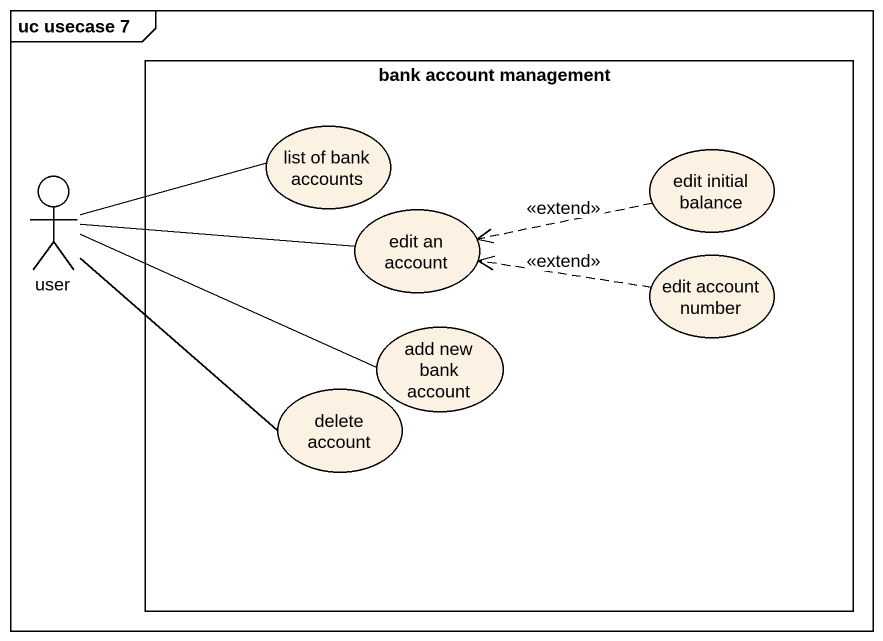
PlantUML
@startuml
mainframe uc usecase 7
rectangle "bank account management" as bank_account_management {
  usecase "list of bank accounts" as list_of_bank_accounts
  usecase "edit initial balance" as edit_initial_balance
  usecase "edit an account" as edit_an_account
  usecase "edit account number" as edit_account_number
  usecase "add new bank account" as add_new_bank_account
  usecase "delete account" as delete_account
}
actor user
edit_initial_balance .left.> edit_an_account : <<extend>>
user -right- list_of_bank_accounts
user -right- edit_an_account
user -right- add_new_bank_account
user -- delete_account
edit_account_number .left.> edit_an_account : <<extend>>
@enduml
